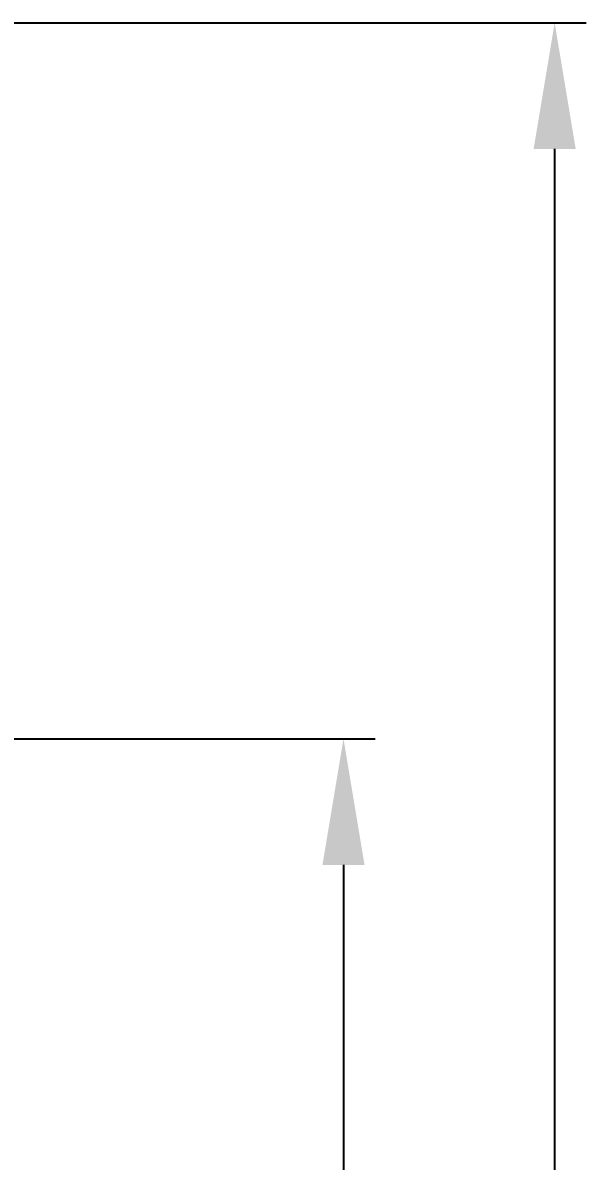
# Model space of a CAD drawing. Header units: millimetres. Extents: x 311 to 4068, y 1050 to 3803.
# Drawn here: x 1005 to 1183.5, y 3351.3 to 3712.1 of the extents above; entities that cross this region are included whole.
import ezdxf

# ---------------------------------------------------------------- set-up
doc = ezdxf.new("R2010")
doc.units = ezdxf.units.MM
doc.layers.add('ZANO_W', color=1, linetype='Continuous', lineweight=0)
doc.styles.get("Standard").update_dxf_attribs({"font": 'ARIALUNI.TTF'})
doc.dimstyles.new('pl i ang', dxfattribs={"dimtxt": 50, "dimasz": 50, "dimexe": 1.25, "dimexo": 0.625, "dimgap": 10, "dimtad": 1, "dimtoh": 1, "dimtxsty": 'Standard', "dimcen": 2.5, "dimclrd": 1, "dimclre": 1, "dimclrt": 1, "dimadec": 0, "dimazin": 0, "dimtfac": 1, "dimtmove": 0, "dimatfit": 3, "dimfxl": 1, "dimarcsym": 1})

# ---------------------------------------------------------------- blocks, each defined once
blk = doc.blocks.new('*D403')
at = {"layer": 'ZANO_W', "color": 1, "lineweight": -2}
for p, q in [((977.97, 3485.19), (1116.58, 3485.19)), ((1106.58, 3445.19), (1106.58, 2589.42)), ((1034.39, 2549.42), (1116.58, 2549.42))]:
    blk.add_line(p, q, dxfattribs=at)
at = {"layer": 'ZANO_W', "color": 1}
for points in [[(1113.24, 3445.19), (1099.91, 3445.19), (1106.58, 3485.19)], [(1099.91, 2589.42), (1113.24, 2589.42), (1106.58, 2549.42)]]:
    blk.add_solid(points, dxfattribs=at)
at = {"layer": 'ZANO_W', "color": 1, "insert": (1076.14, 3017.3), "char_height": 40, "attachment_point": 5, "rotation": 90}
blk.add_mtext('936', dxfattribs=at)
blk = doc.blocks.new('*D409')
at = {"layer": 'ZANO_W', "color": 1, "lineweight": -2}
for p, q in [((748.74, 3712.07), (1183.47, 3712.07)), ((1173.47, 3672.07), (1173.47, 2589.42)), ((1034.37, 2549.42), (1183.47, 2549.42))]:
    blk.add_line(p, q, dxfattribs=at)
at = {"layer": 'ZANO_W', "color": 1}
for points in [[(1180.14, 3672.07), (1166.81, 3672.07), (1173.47, 3712.07)], [(1166.81, 2589.42), (1180.14, 2589.42), (1173.47, 2549.42)]]:
    blk.add_solid(points, dxfattribs=at)
at = {"layer": 'ZANO_W', "color": 1, "insert": (1143.04, 3130.74), "char_height": 40, "attachment_point": 5, "rotation": 90}
blk.add_mtext('1163', dxfattribs=at)

msp = doc.modelspace()

# ---------------------------------------------------------------- dimensions: what is measured, and where the dimension line sits
at = {"layer": 'ZANO_W'}
for base, p1, p2, picture, middle in [((1173.47, 2549.42), (738.74, 3712.07), (1024.37, 2549.42), '*D409', (1143.04, 3130.74)), ((1106.58, 2549.42), (967.97, 3485.19), (1024.39, 2549.42), '*D403', (1076.14, 3017.3))]:
    dim = msp.add_linear_dim(base=base, p1=p1, p2=p2, angle=90, dimstyle='pl i ang', override={"dimtxt": 40, "dimasz": 40, "dimexe": 10, "dimexo": 10, "dimtoh": 0, "dimdec": 0, "dimtdec": 0, "dimtmove": 1}, dxfattribs=at)
    dim.commit()
    dim.dimension.update_dxf_attribs({"geometry": picture, "text_midpoint": middle})

doc.saveas('drawing.dxf')
